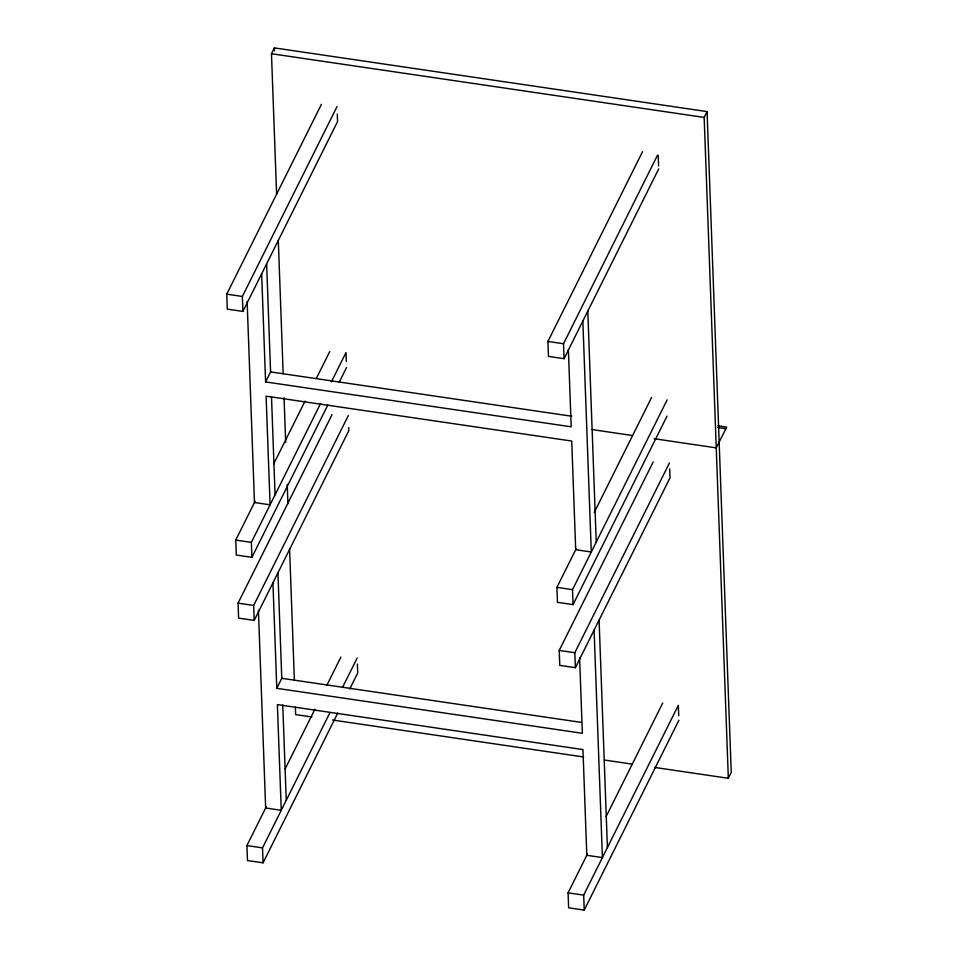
<?xml version="1.0" encoding="UTF-8"?>
<svg xmlns="http://www.w3.org/2000/svg" width="958" height="958" viewBox="0 0 958 958"><rect width="100%" height="100%" fill="white"/><g stroke="black" fill="none" stroke-linecap="round" stroke-linejoin="round"><path stroke-width="1.44" d="M276.611 194.27L271.473 53.732L274.383 47.9L707.064 111.595L731.241 772.447L728.331 778.279L654.494 767.406M337.288 114.11L337.551 121.582L242.913 311.422L227.309 309.123L226.759 294.166L321.409 104.338M242.913 311.422L242.362 296.465L337.012 106.625M568.381 349.826L571.196 426.801L265.594 381.931L270.587 371.908L266.635 263.845M327.887 404.935L251.906 557.328L236.303 555.041L235.752 540.084L255.079 501.309M273.748 463.888L305.075 401.055M316.403 378.326L329.732 351.586M251.906 557.328L251.355 542.384L320.679 403.342M331.336 381.955L346.006 352.544L346.329 361.513M339.216 382.206L346.545 367.501M348.748 427.579L348.856 430.573L254.205 620.401L238.614 618.114L238.063 603.157L332.043 414.658M254.205 620.401L253.666 605.456L348.305 415.616M579.59 657.535L582.356 733.301L276.79 688.323L281.784 678.312L277.928 572.824M337.731 713.099L263.079 862.823L247.475 860.524L246.924 845.579L266.252 806.804M284.921 769.37L314.919 709.207M326.918 685.15L340.904 657.08M263.079 862.823L262.528 847.866L329.851 712.848M342.509 687.449L357.178 658.038M349.73 689.03L357.717 672.983L357.394 664.014M658.721 168.859L564.07 358.699L548.467 356.4L547.916 341.443L642.567 151.615M564.07 358.699L563.52 343.742L657.499 155.244M728.331 778.279L704.166 117.427L707.064 111.595M667.043 416.107L573.064 604.606L557.46 602.319L556.909 587.362L576.249 548.587M594.235 512.494L651.56 397.522M573.064 604.606L572.513 589.661L667.163 399.821M669.69 468.869L670.013 477.85L575.363 667.678L559.771 665.391L559.221 650.434L653.2 461.936M575.363 667.678L574.824 652.733L669.474 462.894M678.887 720.26L584.236 910.1L568.633 907.801L568.082 892.844L587.422 854.081M606.079 816.647L662.732 703.016M584.236 910.1L583.685 895.143L678.336 705.316L678.719 715.782M271.473 53.732L704.166 117.427M226.759 294.166L242.362 296.465M547.916 341.443L563.52 343.742M717.817 425.819L726.679 427.124L716.249 447.853L654.23 438.716M717.674 427.531L725.877 428.741M270.587 371.908L571.71 416.239M592.2 429.591L632.076 435.459M235.752 540.084L251.355 542.384M556.909 587.362L572.513 589.661M238.063 603.157L253.666 605.456M559.221 650.434L574.824 652.733M281.784 678.312L581.446 722.416M311.889 716.979L295.639 714.584L295.363 707.112M332.558 720.021L583.614 756.976M604.282 760.017L632.34 764.149M246.924 845.579L262.528 847.866M568.082 892.844L583.685 895.143M658.218 155.4L658.601 165.866M587.793 311.122L596.235 542.084M599.085 620.101L607.408 847.567M582.847 321.026L591.29 551.988L575.698 549.688L571.722 441.039L266.108 396.169L270.084 504.818L254.481 502.519L247.128 301.363M594.092 630.113L602.414 857.578L586.811 855.29L582.955 749.575L277.389 704.597L281.257 810.312L265.653 808.013L258.421 610.282M274.383 47.9L274.491 50.894M278.311 240.626L283.173 373.692M284.047 397.606L285.688 442.464M287.22 484.329L287.927 503.764M289.567 548.623L294.381 680.192M271.485 396.564L275.078 494.807M282.766 705.004L286.25 800.289M261.642 273.856L265.594 381.931M272.934 582.847L276.79 688.323"/></g></svg>
